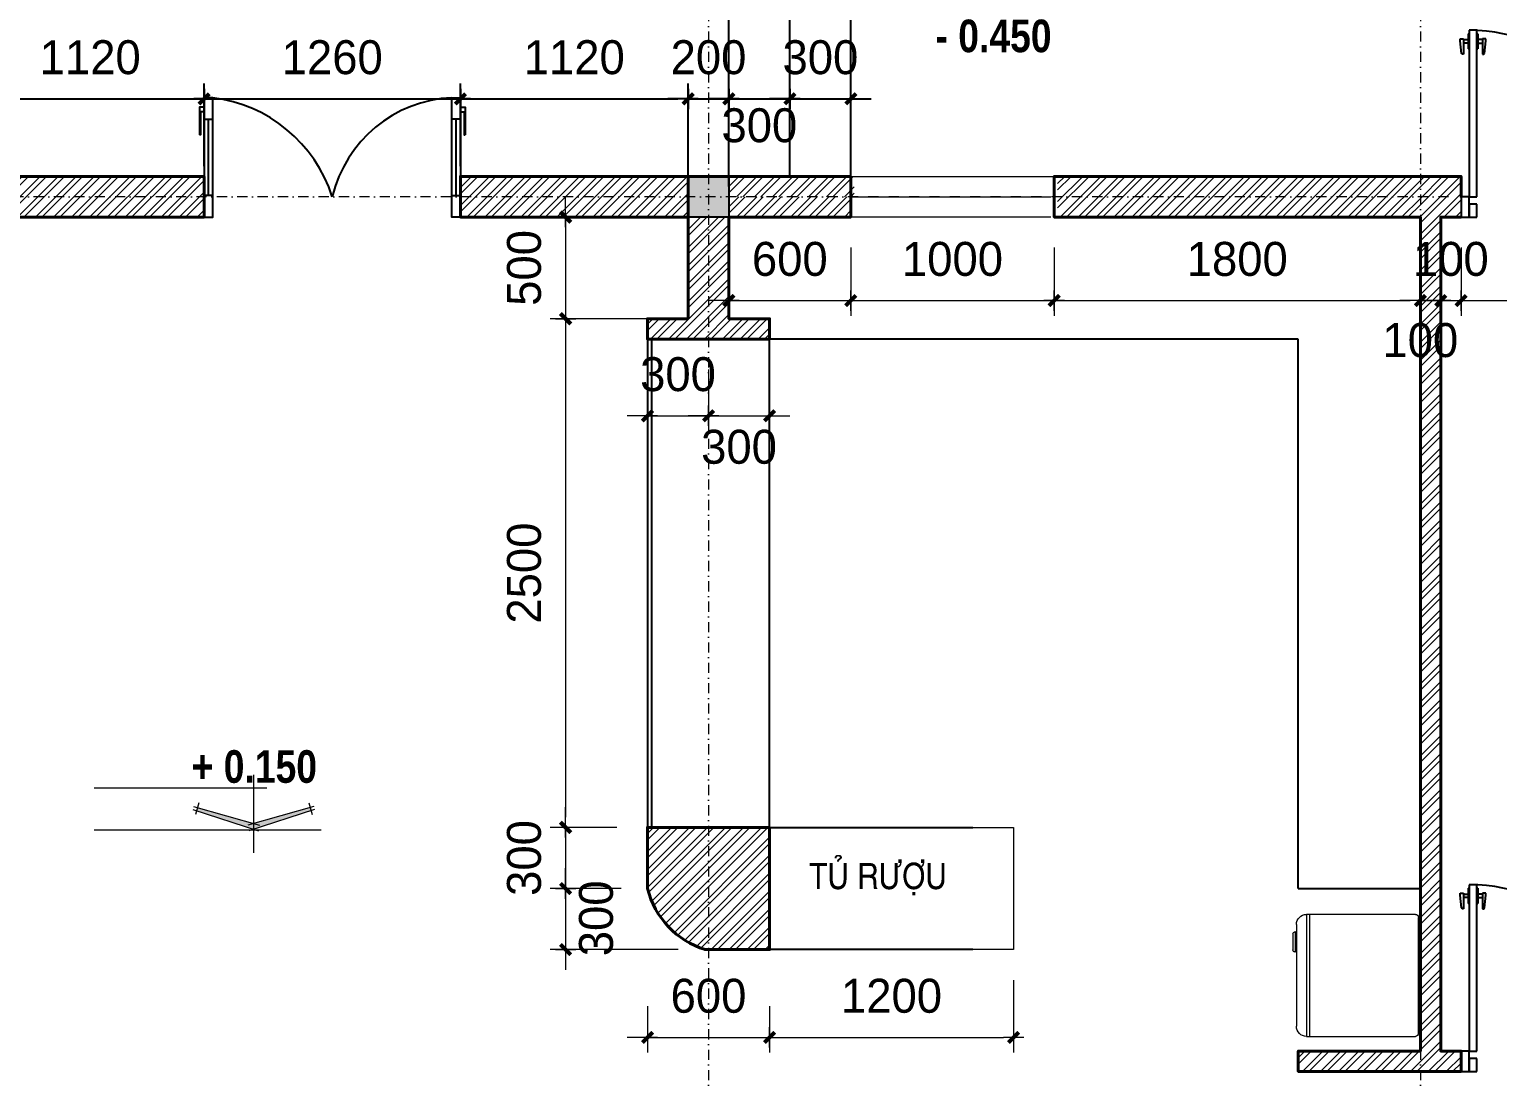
# Model space of a CAD drawing. Header units: millimetres. Extents: x 615730 to 2792744, y 139412 to 597571.
# Drawn here: x 674436 to 681655, y 294886 to 300034 of the extents above; entities that cross this region are included whole.
import ezdxf

# ---------------------------------------------------------------- set-up
doc = ezdxf.new("R2010")
doc.units = ezdxf.units.MM
doc.header["$MEASUREMENT"] = 0
doc.header["$PDMODE"] = 34
doc.linetypes.add('DASHDOT', pattern=[1, 0.5, -0.25, 0, -0.25])
doc.layers.get('0').update_dxf_attribs({"lineweight": 5})
for name, color, linetype, lineweight in [('Block', 46, 'Continuous', 9), ('NETNGOAITUONG', 1, 'Continuous', 40), ('NTHAY1', 61, 'Continuous', 25), ('TIM TRUC', 149, 'DASHDOT', 9), ('VATDUNG', 33, 'Continuous', 13), ('VLIEU', 250, 'Continuous', 9)]:
    doc.layers.add(name, color=color, linetype=linetype, lineweight=lineweight)
for name, color, linetype in [('CUA', 132, 'Continuous'), ('DOORS', 1, 'Continuous'), ('NET MANH', 252, 'Continuous'), ('SWING', 7, 'Continuous'), ('TEXT', 2, 'Continuous'), ('VL', 155, 'Continuous')]:
    doc.layers.add(name, color=color, linetype=linetype)
doc.styles.get("Standard").update_dxf_attribs({"font": ''})
doc.styles.add('STYLE2', font='')
doc.styles.add('VNI-AVO', font='vni-roms.shx')
doc.styles.get('Standard').set_extended_font_data('VNI-Avo')
doc.styles.get('STYLE2').set_extended_font_data('.VnArial NarrowH')
doc.dimstyles.new('1-50b', dxfattribs={"dimtxt": 167, "dimasz": 50, "dimexe": 75, "dimexo": 150, "dimgap": 120, "dimtad": 1, "dimdec": 0, "dimzin": 12, "dimtxsty": 'VNI-AVO', "dimblk": ']', "dimcen": 0, "dimdle": 50, "dimclrd": 252, "dimclre": 252, "dimclrt": 2, "dimadec": 0, "dimazin": 0, "dimtfac": 1, "dimtdec": 0, "dimtix": 1, "dimtmove": 2, "dimatfit": 0, "dimldrblk": 'OPEN90', "dimfxl": 1, "dimlwd": -1, "dimlwe": -1, "dimarcsym": 0})
pattern_1 = [(45, (0, 0), (-44.194174, 44.194174), []), (45, (0, 31.25), (-44.194174, 44.194174), [])]

# ---------------------------------------------------------------- blocks, each defined once
blk = doc.blocks.new('CAO DO')
h = blk.add_hatch(color=256)
h.paths.add_polyline_path([(-240238.1, 272731.1), (-240241.8, 272717.8), (-239987.5, 272634.7), (-239987.5, 272661.1)])
h.paths.add_polyline_path([(-239733.2, 272717.8), (-239736.9, 272731.1), (-239987.5, 272661.1), (-239987.5, 272634.7)])
for p, q in [((-239987.5, 272531), (-239987.5, 272877.7)), ((-240045.9, 272818.5), (-239278.4, 272818.5)), ((-240255, 272735.8), (-239961.6, 272653.9)), ((-240231.8, 272753.4), (-240246.6, 272700.5)), ((-239720, 272735.8), (-240013.4, 272653.9)), ((-239743.2, 272753.4), (-239728.4, 272700.5)), ((-240258.3, 272723.2), (-239965.8, 272627.6)), ((-239716.7, 272723.2), (-240009.2, 272627.6)), ((-239987.5, 272603.5), (-239987.5, 272667.6)), ((-240287.5, 272631), (-239278.4, 272631))]:
    blk.add_line(p, q)
blk = doc.blocks.new('08PDRR02')
at = {"color": 0, "linetype": 'ByBlock'}
for p, q in [((1, 0), (0, 0)), ((0, 0), (0, -1)), ((1, -1), (1, 0)), ((0, -1), (1, -1))]:
    blk.add_line(p, q, dxfattribs=at)
blk = doc.blocks.new('08PDNB02')
at = {"color": 0, "linetype": 'ByBlock'}
for p, q in [((0, -1.62), (0, 1.62)), ((0, 1.62), (0.25, 1.62)), ((0.25, -1.62), (0.25, 1.62)), ((0.25, 0.38), (1.25, 0.38)), ((1.25, -0.55), (1.25, 2.75)), ((1.25, 2.75), (1.54, 2.75)), ((1.54, 2.75), (1.69, 2.59)), ((1.69, 2.59), (1.95, -0.13)), ((0.25, -1.62), (0, -1.62)), ((1.25, -0.38), (0.25, -0.38)), ((1.95, -0.55), (1.25, -0.55)), ((1.95, -0.13), (1.95, -0.55))]:
    blk.add_line(p, q, dxfattribs=at)
blk = doc.blocks.new('*U45')
at = {"layer": 'DOORS', "color": 0, "linetype": 'Continuous', "ltscale": 200}
for p, q in [((0, 15), (0, 55)), ((900, 15), (900, 55)), ((0, -25), (0, -55)), ((900, -25), (900, -55))]:
    blk.add_line(p, q, dxfattribs=at)
at = {"layer": 'SWING', "color": 1, "linetype": 'Continuous', "ltscale": 200}
blk.add_arc((0, 55), 900, 0, 90, dxfattribs=at)
at = {"layer": 'DOORS', "color": 0, "linetype": 'Continuous', "ltscale": 200, "xscale": 900, "yscale": 39.99999999999999, "rotation": 90}
blk.add_blockref('08PDRR02', (0, 55), dxfattribs=at)
at = {"layer": 'DOORS', "color": 8, "linetype": 'Continuous', "ltscale": 200, "xscale": 25.4, "yscale": 25.4, "zscale": 25.4, "rotation": 180}
blk.add_blockref('08PDNB02', (0, 895), dxfattribs=at)
at = {"layer": 'DOORS', "color": 8, "linetype": 'Continuous', "ltscale": 200, "xscale": 25.4, "yscale": -25.4, "zscale": 25.4}
blk.add_blockref('08PDNB02', (40, 895), dxfattribs=at)
at = {"layer": 'DOORS', "color": 0, "linetype": 'Continuous', "ltscale": 200, "xscale": 45, "yscale": 110}
for p in [(-45, 55), (900, 55)]:
    blk.add_blockref('08PDRR02', p, dxfattribs=at)
at = {"layer": 'DOORS', "color": 1, "linetype": 'Continuous', "ltscale": 200, "xscale": 39.99999999999999, "yscale": 69.99999999999999}
for p in [(0, 15), (860, 15)]:
    blk.add_blockref('08PDRR02', p, dxfattribs=at)
blk = doc.blocks.new(']')
for p, q in [((1, 0), (-1, 0)), ((0, 1), (0, -1))]:
    blk.add_line(p, q)
at = {"color": 9, "const_width": 0.4}
blk.add_lwpolyline([(-0.51, -0.51), (0.51, 0.51)], dxfattribs=at)
blk = doc.blocks.new('*D389')
at = {"layer": 'DEFPOINTS', "color": 0, "ltscale": 10, "transparency": 16777216}
for p in [(675294.9, 299692.5), (674174.9, 299311.4), (675294.9, 299211.3, -0.3)]:
    blk.add_point(p, dxfattribs=at)
at = {"layer": 'VL', "color": 252, "ltscale": 10, "transparency": 16777216}
for p, q in [((674174.9, 299461.4), (674174.9, 299767.5)), ((675294.9, 299361.3), (675294.9, 299767.5)), ((674224.9, 299692.5), (675244.9, 299692.5))]:
    blk.add_line(p, q, dxfattribs=at)
at = {"layer": 'VL', "color": 252, "ltscale": 10, "transparency": 16777216, "xscale": 50, "yscale": 50, "zscale": 50, "rotation": 180}
blk.add_blockref(']', (674174.9, 299692.5), dxfattribs=at)
at = {"layer": 'VL', "color": 252, "ltscale": 10, "transparency": 16777216, "xscale": 50, "yscale": 50, "zscale": 50}
blk.add_blockref(']', (675294.9, 299692.5), dxfattribs=at)
at = {"layer": 'VL', "color": 2, "ltscale": 10, "transparency": 16777216, "insert": (674734.9, 299896), "char_height": 167, "attachment_point": 5, "style": 'VNI-AVO'}
blk.add_mtext('1120', dxfattribs=at)
blk = doc.blocks.new('_Open90')
at = {"color": 0, "linetype": 'ByBlock', "lineweight": -2}
for p, q in [((0, 0), (-1, 0)), ((-0.5, 0.5), (0, 0)), ((0, 0), (-0.5, -0.5))]:
    blk.add_line(p, q, dxfattribs=at)
blk = doc.blocks.new('*D390')
at = {"layer": 'DEFPOINTS', "color": 0, "ltscale": 10, "transparency": 16777216}
for p in [(676554.9, 299692.5), (675294.9, 299211.3, -0.3), (676554.9, 299211.4)]:
    blk.add_point(p, dxfattribs=at)
at = {"layer": 'VL', "color": 252, "ltscale": 10, "transparency": 16777216}
for p, q in [((675294.9, 299361.3), (675294.9, 299767.5)), ((676554.9, 299361.4), (676554.9, 299767.5)), ((675344.9, 299692.5), (676504.9, 299692.5))]:
    blk.add_line(p, q, dxfattribs=at)
at = {"layer": 'VL', "color": 252, "ltscale": 10, "transparency": 16777216, "xscale": 50, "yscale": 50, "zscale": 50, "rotation": 180}
blk.add_blockref(']', (675294.9, 299692.5), dxfattribs=at)
at = {"layer": 'VL', "color": 252, "ltscale": 10, "transparency": 16777216, "xscale": 50, "yscale": 50, "zscale": 50}
blk.add_blockref(']', (676554.9, 299692.5), dxfattribs=at)
at = {"layer": 'VL', "color": 2, "ltscale": 10, "transparency": 16777216, "insert": (675924.9, 299896), "char_height": 167, "attachment_point": 5, "style": 'VNI-AVO'}
blk.add_mtext('1260', dxfattribs=at)
blk = doc.blocks.new('*D391')
at = {"layer": 'DEFPOINTS', "color": 0, "ltscale": 10, "transparency": 16777216}
for p in [(677674.9, 299692.5), (676554.9, 299211.4), (677674.9, 299111.4)]:
    blk.add_point(p, dxfattribs=at)
at = {"layer": 'VL', "color": 252, "ltscale": 10, "transparency": 16777216}
for p, q in [((676554.9, 299361.4), (676554.9, 299767.5)), ((677674.9, 299261.4), (677674.9, 299767.5)), ((676604.9, 299692.5), (677624.9, 299692.5))]:
    blk.add_line(p, q, dxfattribs=at)
at = {"layer": 'VL', "color": 252, "ltscale": 10, "transparency": 16777216, "xscale": 50, "yscale": 50, "zscale": 50, "rotation": 180}
blk.add_blockref(']', (676554.9, 299692.5), dxfattribs=at)
at = {"layer": 'VL', "color": 252, "ltscale": 10, "transparency": 16777216, "xscale": 50, "yscale": 50, "zscale": 50}
blk.add_blockref(']', (677674.9, 299692.5), dxfattribs=at)
at = {"layer": 'VL', "color": 2, "ltscale": 10, "transparency": 16777216, "insert": (677114.9, 299896), "char_height": 167, "attachment_point": 5, "style": 'VNI-AVO'}
blk.add_mtext('1120', dxfattribs=at)
blk = doc.blocks.new('*D392')
at = {"layer": 'DEFPOINTS', "color": 0, "ltscale": 10, "transparency": 16777216}
for p in [(677874.9, 299692.5), (677674.9, 299111.4), (677874.9, 299111.4)]:
    blk.add_point(p, dxfattribs=at)
at = {"layer": 'VL', "color": 252, "ltscale": 10, "transparency": 16777216}
for p, q in [((677674.9, 299261.4), (677674.9, 299767.5)), ((677874.9, 299261.4), (677874.9, 299767.5)), ((677624.9, 299692.5), (677574.9, 299692.5)), ((677674.9, 299692.5), (677874.9, 299692.5)), ((677924.9, 299692.5), (677974.9, 299692.5))]:
    blk.add_line(p, q, dxfattribs=at)
at = {"layer": 'VL', "color": 252, "ltscale": 10, "transparency": 16777216, "xscale": 50, "yscale": 50, "zscale": 50}
blk.add_blockref(']', (677674.9, 299692.5), dxfattribs=at)
at = {"layer": 'VL', "color": 252, "ltscale": 10, "transparency": 16777216, "xscale": 50, "yscale": 50, "zscale": 50, "rotation": 180}
blk.add_blockref(']', (677874.9, 299692.5), dxfattribs=at)
at = {"layer": 'VL', "color": 2, "ltscale": 10, "transparency": 16777216, "insert": (677774.9, 299896), "char_height": 167, "attachment_point": 5, "style": 'VNI-AVO'}
blk.add_mtext('200', dxfattribs=at)
blk = doc.blocks.new('*D393')
at = {"layer": 'DEFPOINTS', "color": 0, "ltscale": 10, "transparency": 16777216}
for p in [(678175.1, 299692.5), (678175.1, 299311.4), (677874.9, 299111.4)]:
    blk.add_point(p, dxfattribs=at)
at = {"layer": 'VL', "color": 252, "ltscale": 10, "transparency": 16777216}
for p, q in [((677874.9, 299261.4), (677874.9, 299767.5)), ((678175.1, 299461.4), (678175.1, 299767.5)), ((677824.9, 299692.5), (677774.9, 299692.5)), ((677874.9, 299692.5), (678175.1, 299692.5)), ((678225.1, 299692.5), (678275.1, 299692.5))]:
    blk.add_line(p, q, dxfattribs=at)
at = {"layer": 'VL', "color": 252, "ltscale": 10, "transparency": 16777216, "xscale": 50, "yscale": 50, "zscale": 50}
blk.add_blockref(']', (677874.9, 299692.5), dxfattribs=at)
at = {"layer": 'VL', "color": 252, "ltscale": 10, "transparency": 16777216, "xscale": 50, "yscale": 50, "zscale": 50, "rotation": 180}
blk.add_blockref(']', (678175.1, 299692.5), dxfattribs=at)
at = {"layer": 'VL', "color": 2, "ltscale": 10, "transparency": 16777216, "insert": (678025, 299561.5), "char_height": 167, "attachment_point": 5, "style": 'VNI-AVO'}
blk.add_mtext('300', dxfattribs=at)
blk = doc.blocks.new('*D394')
at = {"layer": 'DEFPOINTS', "color": 0, "ltscale": 10, "transparency": 16777216}
for p in [(678475.1, 299692.5), (678175.1, 299311.4), (678475.1, 299311.4)]:
    blk.add_point(p, dxfattribs=at)
at = {"layer": 'VL', "color": 252, "ltscale": 10, "transparency": 16777216}
for p, q in [((678175.1, 299461.4), (678175.1, 299767.5)), ((678475.1, 299461.4), (678475.1, 299767.5)), ((678125.1, 299692.5), (678075.1, 299692.5)), ((678175.1, 299692.5), (678475.1, 299692.5)), ((678525.1, 299692.5), (678575.1, 299692.5))]:
    blk.add_line(p, q, dxfattribs=at)
at = {"layer": 'VL', "color": 252, "ltscale": 10, "transparency": 16777216, "xscale": 50, "yscale": 50, "zscale": 50}
blk.add_blockref(']', (678175.1, 299692.5), dxfattribs=at)
at = {"layer": 'VL', "color": 252, "ltscale": 10, "transparency": 16777216, "xscale": 50, "yscale": 50, "zscale": 50, "rotation": 180}
blk.add_blockref(']', (678475.1, 299692.5), dxfattribs=at)
at = {"layer": 'VL', "color": 2, "ltscale": 10, "transparency": 16777216, "insert": (678325.1, 299896), "char_height": 167, "attachment_point": 5, "style": 'VNI-AVO'}
blk.add_mtext('300', dxfattribs=at)
blk = doc.blocks.new('TULANH')
at = {"layer": 'Block', "extrusion": (0, 0, -1)}
for p, q in [((235, 0), (-235, 0)), ((-235, -15), (-235, 0)), ((235, -15), (235, 0)), ((-300, -550), (300, -550)), ((-300, -565), (300, -565)), ((-214, -619.6), (-214, -622.3)), ((-115.1, -619.6), (-214, -619.6)), ((-204, -632.3), (-125.1, -632.3)), ((-115.1, -622.3), (-115.1, -619.6))]:
    blk.add_line(p, q, dxfattribs=at)
at = {"layer": 'Block', "color": 1, "extrusion": (0, 0, -1)}
for p, q in [((-300, -30), (-300, -565)), ((285, -15), (-285, -15)), ((300, -565), (300, -30)), ((-250, -615), (250, -615))]:
    blk.add_line(p, q, dxfattribs=at)
for centre, radius, start, end in [((285, -30), 15, 0, 90), ((-285, -30), 15, 90, 180), ((250, -565), 50, 270, 0), ((-250, -565), 50, 180, 270)]:
    blk.add_arc(centre, radius, start, end, dxfattribs=at)
at = {"layer": 'Block', "extrusion": (0, 0, -1)}
for centre, start, end in [((204, -622.3), 270, 0), ((125.1, -622.3), 180, 270)]:
    blk.add_arc(centre, 10, start, end, dxfattribs=at)
blk = doc.blocks.new('*D1232')
at = {"layer": 'DEFPOINTS', "color": 0, "ltscale": 10, "transparency": 16777216}
for p in [(677474.9, 298511.4), (677775.1, 298511.4), (677775.1, 298134.6)]:
    blk.add_point(p, dxfattribs=at)
at = {"layer": 'VLIEU', "color": 252, "ltscale": 10, "transparency": 16777216}
for p, q in [((677474.9, 298361.4), (677474.9, 298059.6)), ((677775.1, 298361.4), (677775.1, 298059.6)), ((677424.9, 298134.6), (677374.9, 298134.6)), ((677474.9, 298134.6), (677775.1, 298134.6)), ((677825.1, 298134.6), (677875.1, 298134.6))]:
    blk.add_line(p, q, dxfattribs=at)
at = {"layer": 'VLIEU', "color": 252, "ltscale": 10, "transparency": 16777216, "xscale": 50, "yscale": 50, "zscale": 50}
blk.add_blockref(']', (677474.9, 298134.6), dxfattribs=at)
at = {"layer": 'VLIEU', "color": 252, "ltscale": 10, "transparency": 16777216, "xscale": 50, "yscale": 50, "zscale": 50, "rotation": 180}
blk.add_blockref(']', (677775.1, 298134.6), dxfattribs=at)
at = {"layer": 'VLIEU', "color": 2, "ltscale": 10, "transparency": 16777216, "insert": (677625, 298338.1), "char_height": 167, "attachment_point": 5, "style": 'VNI-AVO'}
blk.add_mtext('300', dxfattribs=at)
blk = doc.blocks.new('*D1233')
at = {"layer": 'DEFPOINTS', "color": 0, "ltscale": 10, "transparency": 16777216}
for p in [(677775.1, 298511.4), (678074.9, 298511.4), (678074.9, 298134.6)]:
    blk.add_point(p, dxfattribs=at)
at = {"layer": 'VLIEU', "color": 252, "ltscale": 10, "transparency": 16777216}
for p, q in [((677775.1, 298361.4), (677775.1, 298059.6)), ((678074.9, 298361.4), (678074.9, 298059.6)), ((677725.1, 298134.6), (677675.1, 298134.6)), ((677775.1, 298134.6), (678074.9, 298134.6)), ((678124.9, 298134.6), (678174.9, 298134.6))]:
    blk.add_line(p, q, dxfattribs=at)
at = {"layer": 'VLIEU', "color": 252, "ltscale": 10, "transparency": 16777216, "xscale": 50, "yscale": 50, "zscale": 50}
blk.add_blockref(']', (677775.1, 298134.6), dxfattribs=at)
at = {"layer": 'VLIEU', "color": 252, "ltscale": 10, "transparency": 16777216, "xscale": 50, "yscale": 50, "zscale": 50, "rotation": 180}
blk.add_blockref(']', (678074.9, 298134.6), dxfattribs=at)
at = {"layer": 'VLIEU', "color": 2, "ltscale": 10, "transparency": 16777216, "insert": (677925, 297981.2), "char_height": 167, "attachment_point": 5, "style": 'VNI-AVO'}
blk.add_mtext('300', dxfattribs=at)
blk = doc.blocks.new('*D1234')
at = {"layer": 'DEFPOINTS', "color": 0, "ltscale": 10, "transparency": 16777216}
for p in [(677874.9, 299111.4), (678474.5, 299111.4), (678474.5, 298701.1)]:
    blk.add_point(p, dxfattribs=at)
at = {"layer": 'VLIEU', "color": 252, "ltscale": 10, "transparency": 16777216}
for p, q in [((677874.9, 298961.4), (677874.9, 298626.1)), ((678474.5, 298961.4), (678474.5, 298626.1)), ((677824.9, 298701.1), (677774.9, 298701.1)), ((677874.9, 298701.1), (678474.5, 298701.1)), ((678524.5, 298701.1), (678574.5, 298701.1))]:
    blk.add_line(p, q, dxfattribs=at)
at = {"layer": 'VLIEU', "color": 252, "ltscale": 10, "transparency": 16777216, "xscale": 50, "yscale": 50, "zscale": 50}
blk.add_blockref(']', (677874.9, 298701.1), dxfattribs=at)
at = {"layer": 'VLIEU', "color": 252, "ltscale": 10, "transparency": 16777216, "xscale": 50, "yscale": 50, "zscale": 50, "rotation": 180}
blk.add_blockref(']', (678474.5, 298701.1), dxfattribs=at)
at = {"layer": 'VLIEU', "color": 2, "ltscale": 10, "transparency": 16777216, "insert": (678174.7, 298904.6), "char_height": 167, "attachment_point": 5, "style": 'VNI-AVO'}
blk.add_mtext('600', dxfattribs=at)
blk = doc.blocks.new('*D1235')
at = {"layer": 'DEFPOINTS', "color": 0, "ltscale": 10, "transparency": 16777216}
for p in [(678474.5, 299111.4), (679474.5, 299111.3), (679474.5, 298701.1)]:
    blk.add_point(p, dxfattribs=at)
at = {"layer": 'VLIEU', "color": 252, "ltscale": 10, "transparency": 16777216}
for p, q in [((678474.5, 298961.4), (678474.5, 298626.1)), ((679474.5, 298961.3), (679474.5, 298626.1)), ((678524.5, 298701.1), (679424.5, 298701.1))]:
    blk.add_line(p, q, dxfattribs=at)
at = {"layer": 'VLIEU', "color": 252, "ltscale": 10, "transparency": 16777216, "xscale": 50, "yscale": 50, "zscale": 50, "rotation": 180}
blk.add_blockref(']', (678474.5, 298701.1), dxfattribs=at)
at = {"layer": 'VLIEU', "color": 252, "ltscale": 10, "transparency": 16777216, "xscale": 50, "yscale": 50, "zscale": 50}
blk.add_blockref(']', (679474.5, 298701.1), dxfattribs=at)
at = {"layer": 'VLIEU', "color": 2, "ltscale": 10, "transparency": 16777216, "insert": (678974.5, 298904.6), "char_height": 167, "attachment_point": 5, "style": 'VNI-AVO'}
blk.add_mtext('1000', dxfattribs=at)
blk = doc.blocks.new('*D1236')
at = {"layer": 'DEFPOINTS', "color": 0, "ltscale": 10, "transparency": 16777216}
for p in [(679474.5, 299111.3), (681274.9, 299111.3), (681274.9, 298701.1)]:
    blk.add_point(p, dxfattribs=at)
at = {"layer": 'VLIEU', "color": 252, "ltscale": 10, "transparency": 16777216}
for p, q in [((679474.5, 298961.3), (679474.5, 298626.1)), ((681274.9, 298961.3), (681274.9, 298626.1)), ((679524.5, 298701.1), (681224.9, 298701.1))]:
    blk.add_line(p, q, dxfattribs=at)
at = {"layer": 'VLIEU', "color": 252, "ltscale": 10, "transparency": 16777216, "xscale": 50, "yscale": 50, "zscale": 50, "rotation": 180}
blk.add_blockref(']', (679474.5, 298701.1), dxfattribs=at)
at = {"layer": 'VLIEU', "color": 252, "ltscale": 10, "transparency": 16777216, "xscale": 50, "yscale": 50, "zscale": 50}
blk.add_blockref(']', (681274.9, 298701.1), dxfattribs=at)
at = {"layer": 'VLIEU', "color": 2, "ltscale": 10, "transparency": 16777216, "insert": (680374.7, 298904.6), "char_height": 167, "attachment_point": 5, "style": 'VNI-AVO'}
blk.add_mtext('1800', dxfattribs=at)
blk = doc.blocks.new('*D1237')
at = {"layer": 'DEFPOINTS', "color": 0, "ltscale": 10, "transparency": 16777216}
for p in [(681274.9, 299111.3), (681374.9, 299111.3), (681374.9, 298701.1)]:
    blk.add_point(p, dxfattribs=at)
at = {"layer": 'VLIEU', "color": 252, "ltscale": 10, "transparency": 16777216}
for p, q in [((681274.9, 298961.3), (681274.9, 298626.1)), ((681374.9, 298961.3), (681374.9, 298626.1)), ((681224.9, 298701.1), (681174.9, 298701.1)), ((681274.9, 298701.1), (681374.9, 298701.1)), ((681424.9, 298701.1), (681474.9, 298701.1))]:
    blk.add_line(p, q, dxfattribs=at)
at = {"layer": 'VLIEU', "color": 252, "ltscale": 10, "transparency": 16777216, "xscale": 50, "yscale": 50, "zscale": 50}
blk.add_blockref(']', (681274.9, 298701.1), dxfattribs=at)
at = {"layer": 'VLIEU', "color": 252, "ltscale": 10, "transparency": 16777216, "xscale": 50, "yscale": 50, "zscale": 50, "rotation": 180}
blk.add_blockref(']', (681374.9, 298701.1), dxfattribs=at)
at = {"layer": 'VLIEU', "color": 2, "ltscale": 10, "transparency": 16777216, "insert": (681274.9, 298505.5), "char_height": 167, "attachment_point": 5, "style": 'VNI-AVO'}
blk.add_mtext('100', dxfattribs=at)
blk = doc.blocks.new('*D1238')
at = {"layer": 'DEFPOINTS', "color": 0, "ltscale": 10, "transparency": 16777216}
for p in [(681374.9, 299111.3), (681474.9, 299111.3), (681474.9, 298701.1)]:
    blk.add_point(p, dxfattribs=at)
at = {"layer": 'VLIEU', "color": 252, "ltscale": 10, "transparency": 16777216}
for p, q in [((681374.9, 298961.3), (681374.9, 298626.1)), ((681474.9, 298961.3), (681474.9, 298626.1)), ((681324.9, 298701.1), (681274.9, 298701.1)), ((681374.9, 298701.1), (681474.9, 298701.1)), ((681524.9, 298701.1), (681574.9, 298701.1))]:
    blk.add_line(p, q, dxfattribs=at)
at = {"layer": 'VLIEU', "color": 252, "ltscale": 10, "transparency": 16777216, "xscale": 50, "yscale": 50, "zscale": 50}
blk.add_blockref(']', (681374.9, 298701.1), dxfattribs=at)
at = {"layer": 'VLIEU', "color": 252, "ltscale": 10, "transparency": 16777216, "xscale": 50, "yscale": 50, "zscale": 50, "rotation": 180}
blk.add_blockref(']', (681474.9, 298701.1), dxfattribs=at)
at = {"layer": 'VLIEU', "color": 2, "ltscale": 10, "transparency": 16777216, "insert": (681424.9, 298904.6), "char_height": 167, "attachment_point": 5, "style": 'VNI-AVO'}
blk.add_mtext('100', dxfattribs=at)
blk = doc.blocks.new('*D1239')
at = {"layer": 'DEFPOINTS', "color": 0, "ltscale": 10, "transparency": 16777216}
for p in [(681474.9, 299111.3), (682374.9, 299111.2), (682374.9, 298701.1)]:
    blk.add_point(p, dxfattribs=at)
at = {"layer": 'VLIEU', "color": 252, "ltscale": 10, "transparency": 16777216}
for p, q in [((681474.9, 298961.3), (681474.9, 298626.1)), ((682374.9, 298961.2), (682374.9, 298626.1)), ((681524.9, 298701.1), (682324.9, 298701.1))]:
    blk.add_line(p, q, dxfattribs=at)
at = {"layer": 'VLIEU', "color": 252, "ltscale": 10, "transparency": 16777216, "xscale": 50, "yscale": 50, "zscale": 50, "rotation": 180}
blk.add_blockref(']', (681474.9, 298701.1), dxfattribs=at)
at = {"layer": 'VLIEU', "color": 252, "ltscale": 10, "transparency": 16777216, "xscale": 50, "yscale": 50, "zscale": 50}
blk.add_blockref(']', (682374.9, 298701.1), dxfattribs=at)
at = {"layer": 'VLIEU', "color": 2, "ltscale": 10, "transparency": 16777216, "insert": (681924.9, 298904.6), "char_height": 167, "attachment_point": 5, "style": 'VNI-AVO'}
blk.add_mtext('900', dxfattribs=at)
blk = doc.blocks.new('*D1287')
at = {"layer": 'DEFPOINTS', "color": 0, "ltscale": 10, "transparency": 16777216}
for p in [(677674.9, 299111.4), (677072.2, 298611.4), (677674.9, 298611.4)]:
    blk.add_point(p, dxfattribs=at)
at = {"layer": 'VLIEU', "color": 252, "ltscale": 10, "transparency": 16777216}
for p, q in [((677072.2, 299161.4), (677072.2, 299211.4)), ((677524.9, 299111.4), (676997.2, 299111.4)), ((677072.2, 299111.4), (677072.2, 298611.4)), ((677524.9, 298611.4), (676997.2, 298611.4)), ((677072.2, 298561.4), (677072.2, 298511.4))]:
    blk.add_line(p, q, dxfattribs=at)
at = {"layer": 'VLIEU', "color": 252, "ltscale": 10, "transparency": 16777216, "xscale": 50, "yscale": 50, "zscale": 50}
for p, rotation in [((677072.2, 299111.4), 270), ((677072.2, 298611.4), 90)]:
    blk.add_blockref(']', p, dxfattribs=dict(at, rotation=rotation))
at = {"layer": 'VLIEU', "color": 2, "ltscale": 10, "transparency": 16777216, "insert": (676868.7, 298861.4), "char_height": 167, "attachment_point": 5, "rotation": 90, "style": 'VNI-AVO'}
blk.add_mtext('500', dxfattribs=at)
blk = doc.blocks.new('*D1288')
at = {"layer": 'DEFPOINTS', "color": 0, "ltscale": 10, "transparency": 16777216}
for p in [(677674.9, 298611.4), (677072.2, 296111.2), (677474.9, 296111.2)]:
    blk.add_point(p, dxfattribs=at)
at = {"layer": 'VLIEU', "color": 252, "ltscale": 10, "transparency": 16777216}
for p, q in [((677524.9, 298611.4), (676997.2, 298611.4)), ((677072.2, 298561.4), (677072.2, 296161.2)), ((677324.9, 296111.2), (676997.2, 296111.2))]:
    blk.add_line(p, q, dxfattribs=at)
at = {"layer": 'VLIEU', "color": 252, "ltscale": 10, "transparency": 16777216, "xscale": 50, "yscale": 50, "zscale": 50}
for p, rotation in [((677072.2, 298611.4), 90), ((677072.2, 296111.2), 270)]:
    blk.add_blockref(']', p, dxfattribs=dict(at, rotation=rotation))
at = {"layer": 'VLIEU', "color": 2, "ltscale": 10, "transparency": 16777216, "insert": (676868.7, 297361.3), "char_height": 167, "attachment_point": 5, "rotation": 90, "style": 'VNI-AVO'}
blk.add_mtext('2500', dxfattribs=at)
blk = doc.blocks.new('*D1289')
at = {"layer": 'DEFPOINTS', "color": 0, "ltscale": 10, "transparency": 16777216}
for p in [(677474.9, 296111.2), (677072.2, 295811.1), (677474.9, 295811.1)]:
    blk.add_point(p, dxfattribs=at)
at = {"layer": 'VLIEU', "color": 252, "ltscale": 10, "transparency": 16777216}
for p, q in [((677072.2, 296161.2), (677072.2, 296211.2)), ((677324.9, 296111.2), (676997.2, 296111.2)), ((677072.2, 296111.2), (677072.2, 295811.1)), ((677324.9, 295811.1), (676997.2, 295811.1)), ((677072.2, 295761.1), (677072.2, 295711.1))]:
    blk.add_line(p, q, dxfattribs=at)
at = {"layer": 'VLIEU', "color": 252, "ltscale": 10, "transparency": 16777216, "xscale": 50, "yscale": 50, "zscale": 50}
for p, rotation in [((677072.2, 296111.2), 270), ((677072.2, 295811.1), 90)]:
    blk.add_blockref(']', p, dxfattribs=dict(at, rotation=rotation))
at = {"layer": 'VLIEU', "color": 2, "ltscale": 10, "transparency": 16777216, "insert": (676868.7, 295961.1), "char_height": 167, "attachment_point": 5, "rotation": 90, "style": 'VNI-AVO'}
blk.add_mtext('300', dxfattribs=at)
blk = doc.blocks.new('*D1290')
at = {"layer": 'DEFPOINTS', "color": 0, "ltscale": 10, "transparency": 16777216}
for p in [(677495.4, 295811.1), (677072.2, 295511.1), (677775.1, 295511.1)]:
    blk.add_point(p, dxfattribs=at)
at = {"layer": 'VLIEU', "color": 252, "ltscale": 10, "transparency": 16777216}
for p, q in [((677072.2, 295861.1), (677072.2, 295911.1)), ((677345.4, 295811.1), (676997.2, 295811.1)), ((677072.2, 295811.1), (677072.2, 295511.1)), ((677625.1, 295511.1), (676997.2, 295511.1)), ((677072.2, 295461.1), (677072.2, 295411.1))]:
    blk.add_line(p, q, dxfattribs=at)
at = {"layer": 'VLIEU', "color": 252, "ltscale": 10, "transparency": 16777216, "xscale": 50, "yscale": 50, "zscale": 50}
for p, rotation in [((677072.2, 295811.1), 270), ((677072.2, 295511.1), 90)]:
    blk.add_blockref(']', p, dxfattribs=dict(at, rotation=rotation))
at = {"layer": 'VLIEU', "color": 2, "ltscale": 10, "transparency": 16777216, "insert": (677222.7, 295664.5), "char_height": 167, "attachment_point": 5, "rotation": 90, "style": 'VNI-AVO'}
blk.add_mtext('300', dxfattribs=at)
blk = doc.blocks.new('*D1305')
at = {"layer": 'DEFPOINTS', "color": 0, "ltscale": 10, "transparency": 16777216}
for p in [(677474.9, 295382.6), (678074.9, 295382.6), (678074.9, 295079.2)]:
    blk.add_point(p, dxfattribs=at)
at = {"layer": 'VLIEU', "color": 252, "ltscale": 10, "transparency": 16777216}
for p, q in [((677474.9, 295232.6), (677474.9, 295004.2)), ((678074.9, 295232.6), (678074.9, 295004.2)), ((677424.9, 295079.2), (677374.9, 295079.2)), ((677474.9, 295079.2), (678074.9, 295079.2)), ((678124.9, 295079.2), (678174.9, 295079.2))]:
    blk.add_line(p, q, dxfattribs=at)
at = {"layer": 'VLIEU', "color": 252, "ltscale": 10, "transparency": 16777216, "xscale": 50, "yscale": 50, "zscale": 50}
blk.add_blockref(']', (677474.9, 295079.2), dxfattribs=at)
at = {"layer": 'VLIEU', "color": 252, "ltscale": 10, "transparency": 16777216, "xscale": 50, "yscale": 50, "zscale": 50, "rotation": 180}
blk.add_blockref(']', (678074.9, 295079.2), dxfattribs=at)
at = {"layer": 'VLIEU', "color": 2, "ltscale": 10, "transparency": 16777216, "insert": (677774.9, 295282.7), "char_height": 167, "attachment_point": 5, "style": 'VNI-AVO'}
blk.add_mtext('600', dxfattribs=at)
blk = doc.blocks.new('*D1314')
at = {"layer": 'DEFPOINTS', "color": 0, "ltscale": 10, "transparency": 16777216}
for p in [(679274.7, 295511.1), (678074.9, 295382.6), (679274.7, 295079.2)]:
    blk.add_point(p, dxfattribs=at)
at = {"layer": 'VLIEU', "color": 252, "ltscale": 10, "transparency": 16777216}
for p, q in [((679274.7, 295361.1), (679274.7, 295004.2)), ((678074.9, 295232.6), (678074.9, 295004.2)), ((678124.9, 295079.2), (679224.7, 295079.2))]:
    blk.add_line(p, q, dxfattribs=at)
at = {"layer": 'VLIEU', "color": 252, "ltscale": 10, "transparency": 16777216, "xscale": 50, "yscale": 50, "zscale": 50, "rotation": 180}
blk.add_blockref(']', (678074.9, 295079.2), dxfattribs=at)
at = {"layer": 'VLIEU', "color": 252, "ltscale": 10, "transparency": 16777216, "xscale": 50, "yscale": 50, "zscale": 50}
blk.add_blockref(']', (679274.7, 295079.2), dxfattribs=at)
at = {"layer": 'VLIEU', "color": 2, "ltscale": 10, "transparency": 16777216, "insert": (678674.8, 295282.7), "char_height": 167, "attachment_point": 5, "style": 'VNI-AVO'}
blk.add_mtext('1200', dxfattribs=at)

msp = doc.modelspace()

# ---------------------------------------------------------------- hatches: boundary and pattern name
at = {"layer": 'VLIEU', "ltscale": 10}
h = msp.add_hatch(dxfattribs=at)
h.set_pattern_fill('STEEL', color=256, scale=500, style=0)
h.set_pattern_definition(pattern_1)
h.paths.add_polyline_path([(677674.9, 299311.3), (676554.9, 299311.4), (676554.9, 299211.3), (677674.9, 299211.3)])
h.paths.add_polyline_path([(677674.9, 299211.3), (676554.9, 299211.3), (676554.9, 299111.4), (677674.9, 299111.4)])
h.paths.add_polyline_path([(677775.1, 299111.4), (677674.9, 299111.4), (677674.9, 298611.4), (677474.9, 298611.4), (677474.9, 298511.4), (677775.1, 298511.4)])
h.paths.add_polyline_path([(677874.9, 299111.4), (677775.1, 299111.4), (677775.1, 298511.4), (678074.9, 298511.4), (678074.9, 298611.4), (677874.9, 298611.4)])
h.paths.add_polyline_path([(677518.5, 300021.3), (678031.4, 300021.3), (678031.4, 299770.8), (677518.5, 299770.8)], flags=9)
h.paths.add_polyline_path([(677768.5, 299686.8), (678281.5, 299686.8), (678281.5, 299436.3), (677768.5, 299436.3)], flags=9)
h.paths.add_polyline_path([(678068.6, 300021.3), (678581.5, 300021.3), (678581.5, 299770.8), (678068.6, 299770.8)], flags=9)
h = msp.add_hatch(dxfattribs=at)
h.set_pattern_fill('STEEL', color=256, scale=500, style=0)
h.set_pattern_definition(pattern_1)
h.paths.add_polyline_path([(672474.6, 299311.3), (672074.6, 299311.3), (672074.6, 299111.4), (672474.6, 299111.4)])
h.paths.add_polyline_path([(672674.6, 299111.4), (672674.6, 299311.3), (672474.6, 299311.3), (672474.6, 299111.4), (672474.6, 298311.6), (672674.6, 298311.6)])
h.paths.add_polyline_path([(673175.2, 299311.3), (672674.6, 299311.3), (672674.6, 299111.4), (673175.2, 299111.4)])
h.paths.add_polyline_path([(675294.9, 299311.4), (674174.9, 299311.4), (674174.9, 299111.4), (675294.9, 299111.4), (675294.9, 299217)])
h.paths.add_polyline_path([(672474.6, 298111.5), (672674.6, 298111.6), (672474.6, 298111.6), (672474.6, 298111.6), (672474.6, 298111.6), (672474.6, 298111.6)])
h = msp.add_hatch(dxfattribs=at)
h.set_pattern_fill('STEEL', color=256, scale=500, style=0)
h.set_pattern_definition([(45, (1e-10, 99.97), (-44.194174, 44.194174), []), (45, (1e-10, 131.22), (-44.194174, 44.194174), [])])
h.paths.add_polyline_path([(678491.5, 299311.3), (677874.9, 299311.3), (677874.9, 299211.3), (678491.5, 299211.2)])
h = msp.add_hatch(dxfattribs=at)
h.set_pattern_fill('STEEL', color=256, scale=500, style=0)
h.set_pattern_definition(pattern_1)
h.paths.add_polyline_path([(681274.9, 299111.4), (681274.9, 299211.3), (679491.5, 299211.3), (679491.5, 299111.3)])
h.paths.add_polyline_path([(679491.5, 299311.3), (679491.5, 299211.3), (681274.9, 299211.3), (681274.9, 299311.4)])
h = msp.add_hatch(dxfattribs=at)
h.set_pattern_fill('STEEL', color=256, scale=500, style=0)
h.set_pattern_definition(pattern_1)
h.paths.add_polyline_path([(681374.9, 299111.3), (681474.9, 299111.3), (681474.9, 299211.3), (681474.9, 299311.4), (681274.9, 299311.4), (681274.9, 299111.4), (681274.9, 299111.4), (681274.9, 295011.6), (681274.9, 295011.6), (681274.9, 294911.6), (681474.9, 294911.6), (681474.9, 295011.6), (681374.9, 295011.6)])
h = msp.add_hatch(dxfattribs=at)
h.set_pattern_fill('STEEL', color=256, scale=500, style=0)
h.set_pattern_definition(pattern_1)
h.paths.add_polyline_path([(678474.5, 299111.3), (678474.5, 299211.3), (677874.9, 299211.3), (677874.9, 299111.4)])
h = msp.add_hatch(dxfattribs=at)
h.set_pattern_fill('STEEL', color=256, scale=500, style=0)
h.set_pattern_definition([(45, (-27371.52, -3e-09), (-44.194174, 44.194174), []), (45, (-27371.52, 31.25), (-44.194174, 44.194174), [])])
edge = h.paths.add_edge_path()
edge.add_line((678074.9, 296111.2), (677474.9, 296111.2))
edge.add_line((677474.9, 296111.2), (677474.9, 295811.1))
edge.add_arc((677882, 295911.8), 419.4, 193.8928, 252.83207)
edge.add_line((677758.3, 295511.1), (678074.9, 295511.1))
edge.add_line((678074.9, 295511.1), (678074.9, 296111.2))
h = msp.add_hatch(dxfattribs=at)
h.set_pattern_fill('STEEL', color=256, scale=500, style=0)
h.set_pattern_definition(pattern_1)
h.paths.add_polyline_path([(681274.9, 294911.6), (681274.9, 295011.6), (680674.9, 295011.6), (680674.9, 294911.6)])

# ---------------------------------------------------------------- linework, layer by layer
at = {"layer": 'CUA'}
for p, q in [((675316, 299217), (675316, 299592.5)), ((676533.8, 299217), (676533.8, 299592.5))]:
    msp.add_line(p, q, dxfattribs=at)
for points in [[(675294.9, 299592.5), (675337.2, 299592.5), (675337.2, 299698.1), (675294.9, 299698.1), (675294.9, 299592.5)], [(676554.9, 299592.5), (676512.7, 299592.5), (676512.7, 299698.1), (676554.9, 299698.1), (676554.9, 299592.5)], [(675294.9, 299652.1), (675272.1, 299652.1), (675272.1, 299514.9)], [(675294.9, 299629.2), (675276.6, 299629.2), (675276.6, 299514.9), (675272.1, 299514.9)], [(675294.9, 299606.3), (675294.9, 299202.8)], [(675337.2, 299217), (675337.2, 299620.6)], [(676512.7, 299217), (676512.7, 299620.6)], [(676554.9, 299652.1), (676577.8, 299652.1), (676577.8, 299514.9)], [(676554.9, 299629.2), (676573.2, 299629.2), (676573.2, 299514.9), (676577.8, 299514.9)], [(676554.9, 299606.3), (676554.9, 299202.8)], [(675337.2, 299217), (675294.9, 299217), (675294.9, 299111.4), (675337.2, 299111.4), (675337.2, 299217)], [(676512.7, 299217), (676554.9, 299217), (676554.9, 299111.4), (676512.7, 299111.4), (676512.7, 299217)]]:
    msp.add_lwpolyline(points, dxfattribs=at)
for centre, radius, start, end in [((675250.8, 298995.6), 707.8, 17.74142, 82.98888), ((676543.8, 299062.3), 636.6, 92.80469, 166.46504)]:
    msp.add_arc(centre, radius, start, end, dxfattribs=at)
at = {"layer": 'NET MANH'}
msp.add_lwpolyline([(677674.9, 299311.4), (677874.9, 299311.4), (677874.9, 299111.4), (677674.9, 299111.4)], close=True, dxfattribs=at)
msp.add_solid([(677674.9, 299111.4), (677874.9, 299111.4), (677674.9, 299311.4), (677874.9, 299311.4)], dxfattribs=at)
at = {"layer": 'NETNGOAITUONG'}
for p, q in [((677674.9, 299311.4), (677674.9, 299111.4)), ((681474.9, 295011.6), (681474.9, 294911.6))]:
    msp.add_line(p, q, dxfattribs=at)
msp.add_lwpolyline([(674174.9, 299311.4), (675294.9, 299311.4), (675294.9, 299111.4), (674174.9, 299111.4)], close=True, dxfattribs=at)
for points in [[(678474.5, 299311.3), (678474.5, 299111.3), (677874.9, 299111.4), (677874.9, 298611.4), (678074.9, 298611.4), (678074.9, 298511.4), (677474.9, 298511.4), (677474.9, 298611.4), (677674.9, 298611.4), (677674.9, 299111.4), (676554.9, 299111.4), (676554.9, 299311.4), (678474.5, 299311.3)], [(681474.9, 299111.3), (681374.9, 299111.3), (681374.9, 295011.6), (681474.9, 295011.6), (681474.9, 294911.6), (680674.9, 294911.6), (680674.9, 295011.6), (681274.9, 295011.6), (681274.9, 299111.4), (679474.5, 299111.3), (679474.5, 299311.3), (681474.9, 299311.4), (681474.9, 299211.3), (681474.9, 299211.3)]]:
    msp.add_lwpolyline(points, dxfattribs=at)
msp.add_lwpolyline([(678074.9, 296111.2), (677474.9, 296111.2), (677474.9, 295811.1, 0.262995), (677758.3, 295511.1), (678074.9, 295511.1), (678074.9, 296111.2)], format="xyb", dxfattribs=at)
at = {"layer": 'TIM TRUC', "ltscale": 100}
for p, q in [((677775.1, 302326.1), (677775.1, 287814.8)), ((681274.9, 302326.1), (681274.9, 287814.8)), ((681413.5, 299211.3), (662000.5, 299211.3))]:
    msp.add_line(p, q, dxfattribs=at)
at = {"layer": 'VL', "ltscale": 10}
for p, q in [((677875.1, 299311.4), (677875.1, 301111.6)), ((678175.1, 299311.4), (678175.1, 301111.6)), ((678475.1, 299311.4), (678475.1, 301111.6)), ((676554.9, 299111.4), (676554.9, 299311.4)), ((677474.9, 298511.4), (677474.9, 296111.2)), ((677494.9, 298511.4), (677494.9, 296111.2)), ((680674.9, 298511.4), (678074.9, 298511.4)), ((678074.9, 296111.2), (678074.9, 298511.4)), ((680674.9, 295811.1), (680674.9, 298511.4)), ((678074.9, 296111.2), (679074.7, 296111.2)), ((680674.9, 295811.1), (681274.9, 295811.1)), ((679074.7, 295511.1), (677758.3, 295511.1))]:
    msp.add_line(p, q, dxfattribs=at)
at = {"layer": 'VLIEU', "ltscale": 10}
for p, q in [((678475.1, 299311.4), (679474.5, 299311.4)), ((678475.1, 299211.3), (679458.1, 299211.4)), ((679458.1, 299111.3), (678475.1, 299111.3))]:
    msp.add_line(p, q, dxfattribs=at)
msp.add_lwpolyline([(678074.9, 296111.2), (679274.7, 296111.2), (679274.7, 295511.1), (678074.9, 295511.1), (678074.9, 296111.2)], dxfattribs=at)

# ---------------------------------------------------------------- block references
at = {"xscale": -1.105920000001788, "yscale": 1.105920000001788, "zscale": 1.10592}
msp.add_blockref('CAO DO', (410132, -5410.5), dxfattribs=at)
at = {"layer": 'NTHAY1', "xscale": 0.9090857494156808, "yscale": 0.9090857494156808, "zscale": 0.9090857494156808}
for p in [(681515.8, 299161.3), (681515.8, 294961.6)]:
    msp.add_blockref('*U45', p, dxfattribs=at)
at = {"layer": 'VATDUNG', "rotation": 270}
msp.add_blockref('TULANH', (681280.4, 295383.9), dxfattribs=at)

# ---------------------------------------------------------------- texts
at = {"layer": 'NTHAY1', "char_height": 160, "width": 11369.12, "attachment_point": 3}
for s, insert in [('{\\fVNI-Helve-Condense|b1|i0|c0|p2;- 0.450}', (679461.7, 300081.8)), ('{\\fVNI-Helve-Condense|b1|i0|c0|p2;+ 0.150}', (675850, 296490.7))]:
    msp.add_mtext(s, dxfattribs=dict(at, insert=insert))
at = {"layer": 'TEXT', "color": 140, "style": 'STYLE2'}
msp.add_text('Tñ R¦îU', height=128, dxfattribs=at).set_placement((678270.2, 295809))

# ---------------------------------------------------------------- dimensions: what is measured, and where the dimension line sits
at = {"layer": 'VL', "ltscale": 10}
for base, p1, p2, picture, middle in [((675294.9, 299692.5), (674174.9, 299311.4), (675294.9, 299211.3, -0.3), '*D389', (674734.9, 299896)), ((676554.9, 299692.5), (675294.9, 299211.3, -0.3), (676554.9, 299211.4), '*D390', (675924.9, 299896)), ((677674.9, 299692.5), (676554.9, 299211.4), (677674.9, 299111.4), '*D391', (677114.9, 299896)), ((677874.9, 299692.5), (677674.9, 299111.4), (677874.9, 299111.4), '*D392', (677774.9, 299896)), ((678475.1, 299692.5), (678175.1, 299311.4), (678475.1, 299311.4), '*D394', (678325.1, 299896))]:
    dim = msp.add_linear_dim(base=base, p1=p1, p2=p2, dimstyle='1-50b', override={"dimfxl": 40}, dxfattribs=at)
    dim.commit()
    dim.dimension.update_dxf_attribs({"geometry": picture, "text_midpoint": middle})
dim = msp.add_linear_dim(base=(678175.1, 299692.5), p1=(677874.9, 299111.4), p2=(678175.1, 299311.4), dimstyle='1-50b', override={"dimfxl": 40}, dxfattribs=at)
dim.commit()
dim.dimension.update_dxf_attribs({"geometry": '*D393', "text_midpoint": (678025, 299561.5), "dimtype": 160})
at = {"layer": 'VLIEU', "ltscale": 10}
for base, p1, p2, picture, middle in [((677072.2, 298611.4), (677674.9, 299111.4), (677674.9, 298611.4), '*D1287', (676868.7, 298861.4)), ((677072.2, 296111.2), (677674.9, 298611.4), (677474.9, 296111.2), '*D1288', (676868.7, 297361.3)), ((677072.2, 295811.1), (677474.9, 296111.2), (677474.9, 295811.1), '*D1289', (676868.7, 295961.1))]:
    dim = msp.add_linear_dim(base=base, p1=p1, p2=p2, angle=90, dimstyle='1-50b', override={"dimfxl": 2}, dxfattribs=at)
    dim.commit()
    dim.dimension.update_dxf_attribs({"geometry": picture, "text_midpoint": middle})
for base, p1, p2, picture, middle in [((678474.5, 298701.1), (677874.9, 299111.4), (678474.5, 299111.4), '*D1234', (678174.7, 298904.6)), ((679474.5, 298701.1), (678474.5, 299111.4), (679474.5, 299111.3), '*D1235', (678974.5, 298904.6)), ((681274.9, 298701.1), (679474.5, 299111.3), (681274.9, 299111.3), '*D1236', (680374.7, 298904.6)), ((681474.9, 298701.1), (681374.9, 299111.3), (681474.9, 299111.3), '*D1238', (681424.9, 298904.6)), ((682374.9, 298701.1), (681474.9, 299111.3), (682374.9, 299111.2), '*D1239', (681924.9, 298904.6)), ((677775.1, 298134.6), (677474.9, 298511.4), (677775.1, 298511.4), '*D1232', (677625, 298338.1)), ((679274.7, 295079.2), (678074.9, 295382.6), (679274.7, 295511.1), '*D1314', (678674.8, 295282.7)), ((678074.9, 295079.2), (677474.9, 295382.6), (678074.9, 295382.6), '*D1305', (677774.9, 295282.7))]:
    dim = msp.add_linear_dim(base=base, p1=p1, p2=p2, dimstyle='1-50b', override={"dimfxl": 2}, dxfattribs=at)
    dim.commit()
    dim.dimension.update_dxf_attribs({"geometry": picture, "text_midpoint": middle})
for base, p1, p2, picture, middle in [((681374.9, 298701.1), (681274.9, 299111.3), (681374.9, 299111.3), '*D1237', (681274.9, 298505.5)), ((678074.9, 298134.6), (677775.1, 298511.4), (678074.9, 298511.4), '*D1233', (677925, 297981.2))]:
    dim = msp.add_linear_dim(base=base, p1=p1, p2=p2, dimstyle='1-50b', override={"dimfxl": 2}, dxfattribs=at)
    dim.commit()
    dim.dimension.update_dxf_attribs({"geometry": picture, "text_midpoint": middle, "dimtype": 160})
dim = msp.add_linear_dim(base=(677072.2, 295511.1), p1=(677495.4, 295811.1), p2=(677775.1, 295511.1), angle=90, dimstyle='1-50b', override={"dimfxl": 2}, dxfattribs=at)
dim.commit()
dim.dimension.update_dxf_attribs({"geometry": '*D1290', "text_midpoint": (677222.7, 295664.5), "dimtype": 160})

doc.saveas('drawing.dxf')
